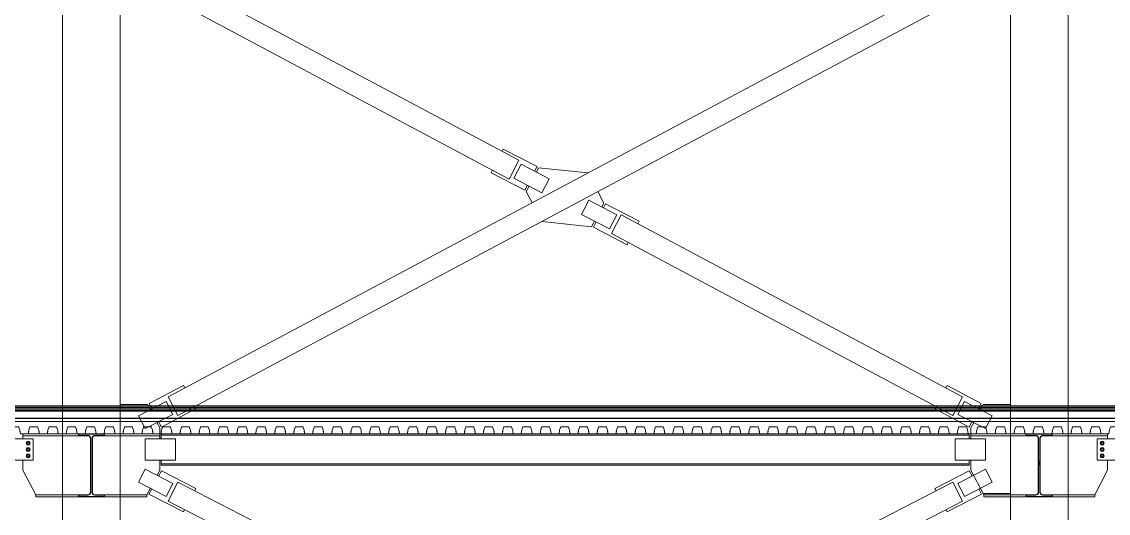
# Model space of a CAD drawing. Header units: millimetres. Extents: x -6949 to 305728, y -55091 to 76684.
# Drawn here: x 280074 to 288671, y 65914 to 69803 of the extents above; entities that cross this region are included whole.
import ezdxf

# ---------------------------------------------------------------- set-up
doc = ezdxf.new("R2010")
doc.units = ezdxf.units.MM
for name, color, linetype, lineweight in [('armatura', 1, 'Continuous', 15), ('bulloni', 5, 'Continuous', 18), ('fonda', 7, 'Continuous', 18), ('Layer4', 7, 'Continuous', 15), ('piastra', 30, 'Continuous', 18), ('S-BEAM', 5, 'Continuous', 18), ('S-COLS', 7, 'Continuous', 18), ('S-FSTN', 7, 'Continuous', 18), ('SEZIONI acciaio - Steel sections', 220, 'Continuous', 25)]:
    doc.layers.add(name, color=color, linetype=linetype, lineweight=lineweight)

# ---------------------------------------------------------------- blocks, each defined once
blk = doc.blocks.new('*U606')
at = {"layer": 'bulloni'}
blk.add_lwpolyline([(-15.6, 0), (-7.8, -13.5), (7.8, -13.5), (15.6, 0), (7.8, 13.5), (-7.8, 13.5)], close=True, dxfattribs=at)
for radius in [9, 7.88]:
    blk.add_circle((0, 0), radius, dxfattribs=at)
blk = doc.blocks.new('*U607')
at = {"color": 0, "linetype": 'ByBlock', "lineweight": -2, "transparency": 16777216}
for p in [(0, 0), (0, -50), (0, -100)]:
    blk.add_blockref('*U606', p, dxfattribs=at)
blk = doc.blocks.new('*U608')
at = {"layer": 'bulloni'}
blk.add_lwpolyline([(-15.6, 0), (-7.8, -13.5), (7.8, -13.5), (15.6, 0), (7.8, 13.5), (-7.8, 13.5)], close=True, dxfattribs=at)
for radius in [9, 7.88]:
    blk.add_circle((0, 0), radius, dxfattribs=at)
blk = doc.blocks.new('*U609')
at = {"color": 0, "linetype": 'ByBlock', "lineweight": -2, "transparency": 16777216}
for p in [(0, 0), (0, -50), (0, -100)]:
    blk.add_blockref('*U608', p, dxfattribs=at)
blk = doc.blocks.new('*U727')
at = {"layer": 'Layer4'}
for points in [[(-109.7, 11.3), (-105.8, 27.5), (-44.2, 27.5), (-40.3, 11.3)], [(-35.1, -10), (-33.5, -8.6), (-35.8, 1.1), (-38.2, 10.8), (-40.3, 11.3)], [(35.1, -10), (33.5, -8.6), (35.8, 1.1), (38.2, 10.8), (40.3, 11.3)], [(40.3, 11.3), (44.2, 27.5), (105.8, 27.5), (109.7, 11.3)], [(-35.1, -10), (-30.7, -27.5), (30.7, -27.5), (35.1, -10)]]:
    blk.add_lwpolyline(points, dxfattribs=at)
blk = doc.blocks.new('*U728')
at = {"layer": 'fonda', "color": 0, "linetype": 'ByBlock', "lineweight": -2, "transparency": 16777216}
for p in [(14250, 0), (14400, 0), (14550, 0), (14700, 0), (14850, 0), (15000, 0), (15150, 0), (15300, 0), (15450, 0), (15600, 0), (15750, 0), (15900, 0), (16050, 0), (16200, 0), (16350, 0), (16500, 0), (16650, 0), (16800, 0), (16950, 0), (17100, 0), (17250, 0), (17400, 0), (17550, 0), (17700, 0), (17850, 0), (18000, 0), (18150, 0), (18300, 0), (18450, 0), (18600, 0), (18750, 0), (18900, 0), (19050, 0), (19200, 0), (19350, 0), (19500, 0), (19650, 0), (19800, 0), (19950, 0), (20100, 0), (20250, 0), (20400, 0), (20550, 0), (20700, 0), (20850, 0), (21000, 0), (21150, 0), (21300, 0), (21450, 0), (21600, 0), (21750, 0), (21900, 0), (22050, 0), (22200, 0), (22350, 0), (22500, 0), (22650, 0), (22800, 0)]:
    blk.add_blockref('*U727', p, dxfattribs=at)

msp = doc.modelspace()

# ---------------------------------------------------------------- linework, layer by layer
for points in [[(265083.7979, 66764.779), (303665.8159, 66764.779), (303665.8159, 66748.4221), (265083.7979, 66748.4221)], [(265083.7979, 66748.4221), (303665.8159, 66748.4221), (303665.8159, 66728.4221), (265083.7979, 66728.4221)]]:
    msp.add_lwpolyline(points, close=True)
msp.add_lwpolyline([(265083.7979, 66663.4221), (265083.7979, 66723.4221), (303665.8159, 66723.4221), (303665.8159, 66663.4221), (265083.7979, 66663.4221)])
at = {"layer": 'armatura'}
msp.add_lwpolyline([(265113.7979, 66640.4221), (303644.0931, 66640.4221)], dxfattribs=at)
at = {"layer": 'piastra'}
for p, q in [((283884.2793, 68794.585), (283875.7122, 68778.0037)), ((284150.807, 68656.879), (283884.2793, 68794.585)), ((283798.77, 68629.0833), (283787.885, 68608.0156)), ((283787.885, 68608.0156), (284054.4128, 68470.3095)), ((284132.2482, 68620.9587), (284150.807, 68656.879)), ((284162.2366, 68646.4372), (284145.5278, 68614.0976)), ((284162.2366, 68646.4372), (284162.2366, 68646.4372)), ((284054.4128, 68470.3095), (284074.4117, 68509.017)), ((284087.6913, 68502.1559), (284065.8424, 68459.8677)), ((284561.229, 68390.3913), (284503.3925, 68278.4496)), ((284783.3355, 68275.6363), (284561.229, 68390.3913)), ((284663.398, 68337.604), (284679.0271, 68367.8539)), ((284679.0271, 68367.8539), (284679.0271, 68367.8539)), ((284503.3925, 68278.4496), (284725.499, 68163.6946)), ((284725.499, 68163.6946), (284783.3355, 68275.6363)), ((284582.6329, 68181.2844), (284605.5615, 68225.6623)), ((284599.609, 68181.4632), (284599.609, 68181.4632)), ((281069.4222, 66775.7831), (281091.4551, 66733.1387)), ((281216.7232, 66797.8605), (281216.7232, 66797.8605)), ((281216.7232, 66797.8605), (281216.7232, 66797.8605)), ((281143.7834, 66631.8581), (281165.8164, 66589.2137)), ((281165.8164, 66589.2137), (281165.8164, 66543.4221)), ((287583.7985, 66589.2137), (287583.7985, 66543.4221)), ((280083.7983, 66527.4221), (280083.7983, 66503.4221)), ((281165.8164, 66503.4221), (281165.8164, 66527.4221)), ((287583.7986, 66527.4222), (287583.7986, 66503.4222)), ((288665.8167, 66503.4222), (288665.8167, 66527.4222)), ((280083.7983, 66333.4221), (280083.7983, 66256.107)), ((281165.8164, 66333.4221), (281165.8164, 66256.107)), ((287583.7985, 66256.107), (287583.7985, 66293.4221)), ((287583.7986, 66333.4222), (287583.7986, 66256.1071)), ((288665.8167, 66333.4222), (288665.8167, 66256.1071)), ((280185.4188, 66059.4221), (280083.7983, 66256.107)), ((281144.1061, 66214.087), (281165.8164, 66256.107)), ((287605.5088, 66214.087), (287583.7985, 66256.107)), ((287685.4191, 66059.4222), (287583.7986, 66256.1071)), ((288564.1962, 66059.4222), (288665.8167, 66256.1071)), ((281064.1959, 66059.4221), (281091.4561, 66112.1838)), ((287679.6998, 66070.4915), (287658.1588, 66112.1838)), ((287896.3076, 66070.4915), (287679.6998, 66070.4915))]:
    msp.add_line(p, q, dxfattribs=at)
for points in [[(284247.6968, 68561.3103), (284025.5903, 68676.0653), (283967.7538, 68564.1236), (284189.8603, 68449.3686)], [(281269.0515, 66696.5799), (281050.4987, 66583.661), (280998.1704, 66684.9416), (281216.7232, 66797.8605)], [(279993.7963, 66503.4221), (280163.7983, 66503.4221), (280163.7983, 66333.4221), (279993.7963, 66333.4221)], [(281050.8174, 66503.4221), (281290.8174, 66503.4221), (281290.8174, 66333.4221), (281050.8174, 66333.4221)], [(287698.7976, 66503.4222), (287458.7976, 66503.4222), (287458.7976, 66333.4222), (287698.7976, 66333.4222)], [(288752.4294, 66503.4221), (288582.4274, 66503.4221), (288582.4274, 66333.4221), (288752.4294, 66333.4221)], [(281216.2879, 66046.6159), (281216.2879, 66046.6159), (281269.1437, 66149.4842), (281050.591, 66262.4032), (280998.5038, 66160.9984)]]:
    msp.add_lwpolyline(points, close=True, dxfattribs=at)
for points in [[(284552.9678, 68606.8385), (284552.9678, 68606.8385), (284162.2366, 68646.4372)], [(284065.8424, 68459.8677), (284111.6027, 68371.4437)], [(284679.0271, 68367.8539), (284631.8798, 68458.8785)], [(284949.6126, 68205.2568), (284959.9789, 68225.3206), (284693.4511, 68363.0267), (284676.7514, 68330.7047)], [(284190.5147, 68223.4837), (284190.5147, 68223.4837), (284582.6329, 68181.2844)], [(284618.9149, 68218.7631), (284597.0569, 68176.4572), (284863.5847, 68038.7512), (284872.6707, 68056.337)], [(281104.7815, 66740.024), (281083.1622, 66781.8679), (281353.1852, 66925.8802), (281363.5515, 66905.8163)], [(287644.8333, 66740.024), (287666.4527, 66781.8679), (287396.4296, 66925.8802), (287386.0633, 66905.8163)], [(281069.4222, 66775.7831), (280853.3072, 66775.7831)], [(281440.5302, 66756.8253), (281449.5794, 66739.3107), (281179.5564, 66595.2984), (281157.1098, 66638.7434)], [(287309.1214, 66756.8966), (287300.0354, 66739.3107), (287570.0585, 66595.2984), (287592.505, 66638.7434)], [(287480.5634, 66696.5799), (287480.5634, 66696.5799), (287699.1161, 66583.661), (287751.4444, 66684.9416), (287532.8917, 66797.8605), (287480.5634, 66696.5799)], [(287658.1597, 66733.1387), (287680.1927, 66775.7831), (287896.3076, 66775.7831)], [(287583.7985, 66589.2137), (287605.8314, 66631.8581)], [(280598.7074, 66527.4221), (280083.7983, 66527.4221), (280083.7983, 66543.4221), (281165.8164, 66543.4221), (281165.8164, 66527.4221), (280650.9074, 66527.4221)], [(288098.7077, 66527.4222), (287583.7986, 66527.4222), (287583.7986, 66543.4222), (288665.8167, 66543.4222), (288665.8167, 66527.4222), (288150.9077, 66527.4222)], [(281156.8616, 66207.4967), (281179.5259, 66249.9916), (281451.4066, 66109.518), (281441.6, 66091.1308)], [(287592.7532, 66207.4967), (287570.089, 66249.9916), (287298.2082, 66109.518), (287308.0149, 66091.1307)], [(287534.2929, 66047.1232), (287751.1074, 66161.0051), (287699.0239, 66262.4032), (287480.4711, 66149.4842), (287532.5582, 66048.0794)], [(280598.7076, 66059.4221), (280185.4188, 66059.4221), (280185.4188, 66043.4221), (281064.1959, 66043.4221), (281064.1959, 66059.4221), (280650.9072, 66059.4221)], [(281362.3924, 65942.6185), (281352.5821, 65924.2245), (281080.7013, 66064.6981), (281102.8368, 66106.2016)], [(287387.2225, 65942.6185), (287397.0327, 65924.2245), (287668.9135, 66064.6981), (287646.7761, 66106.2051)], [(288098.7079, 66059.4222), (287685.4191, 66059.4222), (287685.4191, 66043.4222), (288564.1962, 66043.4222), (288564.1962, 66059.4222), (288150.9075, 66059.4222)]]:
    msp.add_lwpolyline(points, dxfattribs=at)
at = {"layer": 'S-BEAM'}
for p, q in [((287442.7651, 70148.0637), (281231.1882, 66835.2226)), ((281308.1669, 66686.2315), (287519.7769, 69999.0903)), ((284740.2261, 68126.9742), (287441.3695, 66686.3643)), ((281231.1882, 66835.2226), (281308.1669, 66686.2315)), ((287518.4267, 66835.2226), (287441.448, 66686.2315)), ((287441.721, 66686.76), (287446.3484, 66695.7163)), ((287570.4074, 66543.4221), (281175.8184, 66543.4221)), ((281175.8184, 66503.4221), (281175.8184, 66543.4221)), ((287570.4074, 66543.4221), (287570.4074, 66503.4222)), ((287570.4074, 66530.9221), (281175.8184, 66530.9221)), ((281165.8164, 66305.9221), (281165.8164, 66329.9221)), ((281175.8184, 66293.4221), (281175.8184, 66333.4221)), ((281175.8184, 66305.9221), (287570.4074, 66305.9221)), ((287570.4074, 66293.4221), (281175.8184, 66293.4221)), ((287570.4074, 66333.4222), (287570.4074, 66293.4221)), ((288124.8077, 66305.9221), (288124.8077, 66329.9221)), ((288124.8077, 66329.9221), (288124.8077, 66305.9221)), ((288124.8077, 66305.9221), (288124.8077, 66293.4221))]:
    msp.add_line(p, q, dxfattribs=at)
for points in [[(281229.8747, 69999.1609), (283931.0846, 68558.5155), (284008.0268, 68707.4359), (281306.8169, 70148.0813)], [(287518.4267, 66835.2226), (284817.2492, 68275.8506), (284740.2261, 68126.9742)], [(281321.1093, 62808.4601), (287518.4283, 66010.4081), (287441.1752, 66159.9302), (281243.8563, 62957.9821)]]:
    msp.add_lwpolyline(points, dxfattribs=at)
msp.add_lwpolyline([(281308.4396, 66159.9303), (284006.0747, 64766.1522), (283928.8216, 64616.6301), (281231.1866, 66010.4082)], close=True, dxfattribs=at)
at = {"layer": 'S-COLS'}
for p, q in [((287896.3076, 74543.4225), (287896.3076, 62563.4231)), ((288353.3076, 62563.4231), (288353.3076, 74543.4225))]:
    msp.add_line(p, q, dxfattribs=at)
msp.add_lwpolyline([(280853.3074, 62563.4231), (280853.3074, 74543.4225), (280396.3074, 74543.4225), (280396.3074, 62563.4231)], dxfattribs=at)
at = {"layer": 'S-FSTN'}
for p, q in [((284959.9789, 68225.3206), (284959.9789, 68225.3206)), ((284867.2344, 68045.8152), (284867.2344, 68045.8152)), ((280396.3074, 66288.4221), (280396.3074, 66548.4221)), ((280396.3074, 66433.4221), (280396.3074, 66403.4221)), ((280853.3074, 66293.4221), (280853.3074, 66185.2659)), ((280853.3074, 66254.344), (280853.3074, 66224.344)), ((281216.2879, 66046.6159), (281216.2879, 66046.6159))]:
    msp.add_line(p, q, dxfattribs=at)
at = {"layer": 'SEZIONI acciaio - Steel sections'}
for points in [[(280524.8074, 66543.4221), (280724.8074, 66543.4221), (280724.8074, 66527.4221), (280650.9074, 66527.4221, 0.414213562), (280629.9074, 66506.4221), (280629.9074, 66080.4221, 0.414213562), (280650.9074, 66059.4221), (280724.8074, 66059.4221), (280724.8074, 66043.4221), (280524.8074, 66043.4221), (280524.8074, 66059.4221), (280598.7074, 66059.4221, 0.414213562), (280619.7074, 66080.4221), (280619.7074, 66506.4221, 0.414213562), (280598.7074, 66527.4221), (280524.8074, 66527.4221)], [(288024.8077, 66543.4222), (288224.8077, 66543.4222), (288224.8077, 66527.4222), (288150.9077, 66527.4222, 0.414213562), (288129.9077, 66506.4222), (288129.9077, 66080.4222, 0.414213562), (288150.9077, 66059.4222), (288224.8077, 66059.4222), (288224.8077, 66043.4222), (288024.8077, 66043.4222), (288024.8077, 66059.4222), (288098.7077, 66059.4222, 0.414213562), (288119.7077, 66080.4222), (288119.7077, 66506.4222, 0.414213562), (288098.7077, 66527.4222), (288024.8077, 66527.4222)]]:
    msp.add_lwpolyline(points, format="xyb", close=True, dxfattribs=at)

# ---------------------------------------------------------------- block references
at = {"xscale": -1}
msp.add_blockref('*U607', (280123.7983, 66468.4221), dxfattribs=at)
msp.add_blockref('*U609', (288622.4274, 66468.4221))
at = {"layer": 'fonda'}
msp.add_blockref('*U728', (265844.0569, 66570.9221), dxfattribs=at)

doc.saveas('drawing.dxf')
